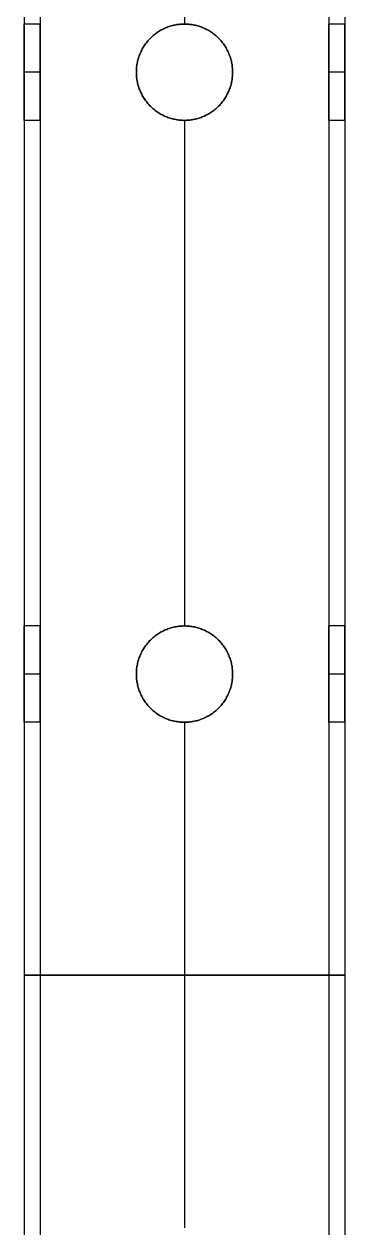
# Model space of a CAD drawing. Header units: millimetres. Extents: x 1279 to 9834, y -699 to 998.
# Drawn here: x 1414.8 to 1454.8, y 19.5 to 169.5 of the extents above; entities that cross this region are included whole.
import ezdxf

# ---------------------------------------------------------------- set-up
doc = ezdxf.new("R2010")
doc.units = ezdxf.units.MM
doc.header["$MEASUREMENT"] = 0
doc.layers.add('staal', color=7, linetype='Continuous', true_color=0x4c4c4c)

msp = doc.modelspace()

# ---------------------------------------------------------------- linework, layer by layer
at = {"layer": 'staal'}
for p, q in [((1416.75, 169.54, 1847.98), (1414.75, 169.54, 1847.98)), ((1434.75, 169.54, 1827.98), (1434.75, 169.54, 1829.98)), ((1454.75, 169.54, 1847.98), (1452.75, 169.54, 1847.98)), ((1416.75, 163.54, 1853.98), (1414.75, 163.54, 1853.98)), ((1416.75, 163.54, 1841.98), (1414.75, 163.54, 1841.98)), ((1428.75, 163.54, 1865.98), (1428.75, 163.54, 1867.98)), ((1428.75, 163.54, 1827.98), (1428.75, 163.54, 1829.98)), ((1440.75, 163.54, 1865.98), (1440.75, 163.54, 1867.98)), ((1440.75, 163.54, 1827.98), (1440.75, 163.54, 1829.98)), ((1454.75, 163.54, 1853.98), (1452.75, 163.54, 1853.98)), ((1454.75, 163.54, 1841.98), (1452.75, 163.54, 1841.98)), ((1416.75, 157.54, 1847.98), (1414.75, 157.54, 1847.98)), ((1434.75, 157.54, 1865.98), (1434.75, 157.54, 1867.98)), ((1434.75, 157.54, 1827.98), (1434.75, 157.54, 1829.98)), ((1454.75, 157.54, 1847.98), (1452.75, 157.54, 1847.98)), ((1416.75, 94.54, 1847.98), (1414.75, 94.54, 1847.98)), ((1434.75, 94.54, 1865.98), (1434.75, 94.54, 1867.98)), ((1434.75, 94.54, 1827.98), (1434.75, 94.54, 1829.98)), ((1454.75, 94.54, 1847.98), (1452.75, 94.54, 1847.98)), ((1416.75, 88.54, 1853.98), (1414.75, 88.54, 1853.98)), ((1416.75, 88.54, 1841.98), (1414.75, 88.54, 1841.98)), ((1428.75, 88.54, 1865.98), (1428.75, 88.54, 1867.98)), ((1428.75, 88.54, 1827.98), (1428.75, 88.54, 1829.98)), ((1440.75, 88.54, 1865.98), (1440.75, 88.54, 1867.98)), ((1440.75, 88.54, 1827.98), (1440.75, 88.54, 1829.98)), ((1454.75, 88.54, 1853.98), (1452.75, 88.54, 1853.98)), ((1454.75, 88.54, 1841.98), (1452.75, 88.54, 1841.98)), ((1416.75, 82.54, 1847.98), (1414.75, 82.54, 1847.98)), ((1434.75, 82.54, 1865.98), (1434.75, 82.54, 1867.98)), ((1434.75, 82.54, 1827.98), (1434.75, 82.54, 1829.98)), ((1454.75, 82.54, 1847.98), (1452.75, 82.54, 1847.98)), ((1434.75, 19.54, 1865.98), (1434.75, 19.54, 1867.98))]:
    msp.add_line(p, q, dxfattribs=at)
for points in [[(1414.75, 669.04, 1827.98), (1414.75, 51.04, 1827.98), (1414.75, -566.96, 1827.98)], [(1414.75, 669.04, 1867.98), (1414.75, 51.04, 1867.98), (1414.75, -566.96, 1867.98)], [(1416.75, 669.04, 1865.98), (1416.75, 51.04, 1865.98), (1416.75, -566.96, 1865.98)], [(1416.75, 669.04, 1829.98), (1416.75, 51.04, 1829.98), (1416.75, -566.96, 1829.98)], [(1452.75, 669.04, 1865.98), (1452.75, 51.04, 1865.98), (1452.75, -566.96, 1865.98)], [(1452.75, 669.04, 1829.98), (1452.75, 51.04, 1829.98), (1452.75, -566.96, 1829.98)], [(1454.75, 669.04, 1827.98), (1454.75, 51.04, 1827.98), (1454.75, -566.96, 1827.98)], [(1454.75, 669.04, 1867.98), (1454.75, 51.04, 1867.98), (1454.75, -566.96, 1867.98)], [(1434.75, 232.54, 1827.98), (1434.75, 201.04, 1827.98), (1434.75, 169.54, 1827.98)], [(1434.75, 232.54, 1829.98), (1434.75, 201.04, 1829.98), (1434.75, 169.54, 1829.98)], [(1414.75, 157.54, 1847.98), (1414.75, 126.04, 1847.98), (1414.75, 94.54, 1847.98)], [(1416.75, 157.54, 1847.98), (1416.75, 126.04, 1847.98), (1416.75, 94.54, 1847.98)], [(1434.75, 157.54, 1827.98), (1434.75, 126.04, 1827.98), (1434.75, 94.54, 1827.98)], [(1434.75, 157.54, 1867.98), (1434.75, 126.04, 1867.98), (1434.75, 94.54, 1867.98)], [(1434.75, 157.54, 1865.98), (1434.75, 126.04, 1865.98), (1434.75, 94.54, 1865.98)], [(1434.75, 157.54, 1829.98), (1434.75, 126.04, 1829.98), (1434.75, 94.54, 1829.98)], [(1452.75, 157.54, 1847.98), (1452.75, 126.04, 1847.98), (1452.75, 94.54, 1847.98)], [(1454.75, 157.54, 1847.98), (1454.75, 126.04, 1847.98), (1454.75, 94.54, 1847.98)], [(1414.75, 82.54, 1847.98), (1414.75, 51.04, 1847.98), (1414.75, 19.54, 1847.98)], [(1416.75, 82.54, 1847.98), (1416.75, 51.04, 1847.98), (1416.75, 19.54, 1847.98)], [(1434.75, 82.54, 1827.98), (1434.75, 51.04, 1827.98), (1434.75, 19.54, 1827.98)], [(1434.75, 82.54, 1867.98), (1434.75, 51.04, 1867.98), (1434.75, 19.54, 1867.98)], [(1434.75, 82.54, 1865.98), (1434.75, 51.04, 1865.98), (1434.75, 19.54, 1865.98)], [(1434.75, 82.54, 1829.98), (1434.75, 51.04, 1829.98), (1434.75, 19.54, 1829.98)], [(1452.75, 82.54, 1847.98), (1452.75, 51.04, 1847.98), (1452.75, 19.54, 1847.98)], [(1454.75, 82.54, 1847.98), (1454.75, 51.04, 1847.98), (1454.75, 19.54, 1847.98)], [(1414.75, 51.04, 1827.98), (1434.75, 51.04, 1827.98), (1454.75, 51.04, 1827.98)], [(1454.75, 51.04, 1867.98), (1434.75, 51.04, 1867.98), (1414.75, 51.04, 1867.98)], [(1414.75, 51.04, 1867.98), (1414.75, 51.04, 1847.98), (1414.75, 51.04, 1827.98)], [(1416.75, 51.04, 1829.98), (1416.75, 51.04, 1847.98), (1416.75, 51.04, 1865.98)], [(1416.75, 51.04, 1865.98), (1434.75, 51.04, 1865.98), (1452.75, 51.04, 1865.98)], [(1452.75, 51.04, 1829.98), (1434.75, 51.04, 1829.98), (1416.75, 51.04, 1829.98)], [(1452.75, 51.04, 1865.98), (1452.75, 51.04, 1847.98), (1452.75, 51.04, 1829.98)], [(1454.75, 51.04, 1827.98), (1454.75, 51.04, 1847.98), (1454.75, 51.04, 1867.98)]]:
    msp.add_open_spline(points, degree=2, dxfattribs=at)
for points, weights, knots in [([(1414.75, 163.54, 1853.98), (1414.75, 157.54, 1853.98), (1414.75, 157.54, 1847.98), (1414.75, 157.54, 1841.98), (1414.75, 163.54, 1841.98), (1414.75, 169.54, 1841.98), (1414.75, 169.54, 1847.98), (1414.75, 169.54, 1853.98), (1414.75, 163.54, 1853.98)], [1, 0.707106781187, 1, 0.707106781187, 1, 0.707106781187, 1, 0.707106781187, 1], [0, 0, 0, 7.853982, 7.853982, 15.707963, 15.707963, 23.561945, 23.561945, 31.415927, 31.415927, 31.415927]), ([(1414.75, 163.54, 1853.98), (1414.75, 169.54, 1853.98), (1414.75, 169.54, 1847.98), (1414.75, 169.54, 1841.98), (1414.75, 163.54, 1841.98)], [1, 0.707106781187, 1, 0.707106781187, 1], [-31.415927, -31.415927, -31.415927, -23.561945, -23.561945, -15.707963, -15.707963, -15.707963]), ([(1416.75, 163.54, 1853.98), (1416.75, 169.54, 1853.98), (1416.75, 169.54, 1847.98), (1416.75, 169.54, 1841.98), (1416.75, 163.54, 1841.98), (1416.75, 157.54, 1841.98), (1416.75, 157.54, 1847.98), (1416.75, 157.54, 1853.98), (1416.75, 163.54, 1853.98)], [1, 0.707106781187, 1, 0.707106781187, 1, 0.707106781187, 1, 0.707106781187, 1], [-31.415927, -31.415927, -31.415927, -23.561945, -23.561945, -15.707963, -15.707963, -7.853982, -7.853982, 0, 0, 0]), ([(1428.75, 163.54, 1827.98), (1428.75, 157.54, 1827.98), (1434.75, 157.54, 1827.98), (1440.75, 157.54, 1827.98), (1440.75, 163.54, 1827.98), (1440.75, 169.54, 1827.98), (1434.75, 169.54, 1827.98), (1428.75, 169.54, 1827.98), (1428.75, 163.54, 1827.98)], [1, 0.707106781187, 1, 0.707106781187, 1, 0.707106781187, 1, 0.707106781187, 1], [0, 0, 0, 7.853982, 7.853982, 15.707963, 15.707963, 23.561945, 23.561945, 31.415927, 31.415927, 31.415927]), ([(1428.75, 163.54, 1867.98), (1428.75, 169.54, 1867.98), (1434.75, 169.54, 1867.98), (1440.75, 169.54, 1867.98), (1440.75, 163.54, 1867.98), (1440.75, 157.54, 1867.98), (1434.75, 157.54, 1867.98), (1428.75, 157.54, 1867.98), (1428.75, 163.54, 1867.98)], [1, 0.707106781187, 1, 0.707106781187, 1, 0.707106781187, 1, 0.707106781187, 1], [-31.415927, -31.415927, -31.415927, -23.561945, -23.561945, -15.707963, -15.707963, -7.853982, -7.853982, 0, 0, 0]), ([(1428.75, 163.54, 1865.98), (1428.75, 157.54, 1865.98), (1434.75, 157.54, 1865.98), (1440.75, 157.54, 1865.98), (1440.75, 163.54, 1865.98), (1440.75, 169.54, 1865.98), (1434.75, 169.54, 1865.98), (1428.75, 169.54, 1865.98), (1428.75, 163.54, 1865.98)], [1, 0.707106781187, 1, 0.707106781187, 1, 0.707106781187, 1, 0.707106781187, 1], [0, 0, 0, 7.853982, 7.853982, 15.707963, 15.707963, 23.561945, 23.561945, 31.415927, 31.415927, 31.415927]), ([(1428.75, 163.54, 1829.98), (1428.75, 169.54, 1829.98), (1434.75, 169.54, 1829.98), (1440.75, 169.54, 1829.98), (1440.75, 163.54, 1829.98), (1440.75, 157.54, 1829.98), (1434.75, 157.54, 1829.98), (1428.75, 157.54, 1829.98), (1428.75, 163.54, 1829.98)], [1, 0.707106781187, 1, 0.707106781187, 1, 0.707106781187, 1, 0.707106781187, 1], [-31.415927, -31.415927, -31.415927, -23.561945, -23.561945, -15.707963, -15.707963, -7.853982, -7.853982, 0, 0, 0]), ([(1440.75, 163.54, 1827.98), (1440.75, 169.54, 1827.98), (1434.75, 169.54, 1827.98), (1428.75, 169.54, 1827.98), (1428.75, 163.54, 1827.98)], [1, 0.707106781187, 1, 0.707106781187, 1], [15.707963, 15.707963, 15.707963, 23.561945, 23.561945, 31.415927, 31.415927, 31.415927]), ([(1452.75, 163.54, 1853.98), (1452.75, 157.54, 1853.98), (1452.75, 157.54, 1847.98), (1452.75, 157.54, 1841.98), (1452.75, 163.54, 1841.98), (1452.75, 169.54, 1841.98), (1452.75, 169.54, 1847.98), (1452.75, 169.54, 1853.98), (1452.75, 163.54, 1853.98)], [1, 0.707106781187, 1, 0.707106781187, 1, 0.707106781187, 1, 0.707106781187, 1], [0, 0, 0, 7.853982, 7.853982, 15.707963, 15.707963, 23.561945, 23.561945, 31.415927, 31.415927, 31.415927]), ([(1454.75, 163.54, 1853.98), (1454.75, 169.54, 1853.98), (1454.75, 169.54, 1847.98), (1454.75, 169.54, 1841.98), (1454.75, 163.54, 1841.98), (1454.75, 157.54, 1841.98), (1454.75, 157.54, 1847.98), (1454.75, 157.54, 1853.98), (1454.75, 163.54, 1853.98)], [1, 0.707106781187, 1, 0.707106781187, 1, 0.707106781187, 1, 0.707106781187, 1], [-31.415927, -31.415927, -31.415927, -23.561945, -23.561945, -15.707963, -15.707963, -7.853982, -7.853982, 0, 0, 0]), ([(1414.75, 88.54, 1853.98), (1414.75, 82.54, 1853.98), (1414.75, 82.54, 1847.98), (1414.75, 82.54, 1841.98), (1414.75, 88.54, 1841.98), (1414.75, 94.54, 1841.98), (1414.75, 94.54, 1847.98), (1414.75, 94.54, 1853.98), (1414.75, 88.54, 1853.98)], [1, 0.707106781187, 1, 0.707106781187, 1, 0.707106781187, 1, 0.707106781187, 1], [0, 0, 0, 7.853982, 7.853982, 15.707963, 15.707963, 23.561945, 23.561945, 31.415927, 31.415927, 31.415927]), ([(1414.75, 88.54, 1853.98), (1414.75, 94.54, 1853.98), (1414.75, 94.54, 1847.98), (1414.75, 94.54, 1841.98), (1414.75, 88.54, 1841.98)], [1, 0.707106781187, 1, 0.707106781187, 1], [-31.415927, -31.415927, -31.415927, -23.561945, -23.561945, -15.707963, -15.707963, -15.707963]), ([(1416.75, 88.54, 1853.98), (1416.75, 94.54, 1853.98), (1416.75, 94.54, 1847.98), (1416.75, 94.54, 1841.98), (1416.75, 88.54, 1841.98), (1416.75, 82.54, 1841.98), (1416.75, 82.54, 1847.98), (1416.75, 82.54, 1853.98), (1416.75, 88.54, 1853.98)], [1, 0.707106781187, 1, 0.707106781187, 1, 0.707106781187, 1, 0.707106781187, 1], [-31.415927, -31.415927, -31.415927, -23.561945, -23.561945, -15.707963, -15.707963, -7.853982, -7.853982, 0, 0, 0]), ([(1428.75, 88.54, 1827.98), (1428.75, 82.54, 1827.98), (1434.75, 82.54, 1827.98), (1440.75, 82.54, 1827.98), (1440.75, 88.54, 1827.98), (1440.75, 94.54, 1827.98), (1434.75, 94.54, 1827.98), (1428.75, 94.54, 1827.98), (1428.75, 88.54, 1827.98)], [1, 0.707106781187, 1, 0.707106781187, 1, 0.707106781187, 1, 0.707106781187, 1], [0, 0, 0, 7.853982, 7.853982, 15.707963, 15.707963, 23.561945, 23.561945, 31.415927, 31.415927, 31.415927]), ([(1428.75, 88.54, 1867.98), (1428.75, 94.54, 1867.98), (1434.75, 94.54, 1867.98), (1440.75, 94.54, 1867.98), (1440.75, 88.54, 1867.98), (1440.75, 82.54, 1867.98), (1434.75, 82.54, 1867.98), (1428.75, 82.54, 1867.98), (1428.75, 88.54, 1867.98)], [1, 0.707106781187, 1, 0.707106781187, 1, 0.707106781187, 1, 0.707106781187, 1], [-31.415927, -31.415927, -31.415927, -23.561945, -23.561945, -15.707963, -15.707963, -7.853982, -7.853982, 0, 0, 0]), ([(1428.75, 88.54, 1865.98), (1428.75, 82.54, 1865.98), (1434.75, 82.54, 1865.98), (1440.75, 82.54, 1865.98), (1440.75, 88.54, 1865.98), (1440.75, 94.54, 1865.98), (1434.75, 94.54, 1865.98), (1428.75, 94.54, 1865.98), (1428.75, 88.54, 1865.98)], [1, 0.707106781187, 1, 0.707106781187, 1, 0.707106781187, 1, 0.707106781187, 1], [0, 0, 0, 7.853982, 7.853982, 15.707963, 15.707963, 23.561945, 23.561945, 31.415927, 31.415927, 31.415927]), ([(1428.75, 88.54, 1829.98), (1428.75, 94.54, 1829.98), (1434.75, 94.54, 1829.98), (1440.75, 94.54, 1829.98), (1440.75, 88.54, 1829.98), (1440.75, 82.54, 1829.98), (1434.75, 82.54, 1829.98), (1428.75, 82.54, 1829.98), (1428.75, 88.54, 1829.98)], [1, 0.707106781187, 1, 0.707106781187, 1, 0.707106781187, 1, 0.707106781187, 1], [-31.415927, -31.415927, -31.415927, -23.561945, -23.561945, -15.707963, -15.707963, -7.853982, -7.853982, 0, 0, 0]), ([(1440.75, 88.54, 1827.98), (1440.75, 94.54, 1827.98), (1434.75, 94.54, 1827.98), (1428.75, 94.54, 1827.98), (1428.75, 88.54, 1827.98)], [1, 0.707106781187, 1, 0.707106781187, 1], [15.707963, 15.707963, 15.707963, 23.561945, 23.561945, 31.415927, 31.415927, 31.415927]), ([(1452.75, 88.54, 1853.98), (1452.75, 82.54, 1853.98), (1452.75, 82.54, 1847.98), (1452.75, 82.54, 1841.98), (1452.75, 88.54, 1841.98), (1452.75, 94.54, 1841.98), (1452.75, 94.54, 1847.98), (1452.75, 94.54, 1853.98), (1452.75, 88.54, 1853.98)], [1, 0.707106781187, 1, 0.707106781187, 1, 0.707106781187, 1, 0.707106781187, 1], [0, 0, 0, 7.853982, 7.853982, 15.707963, 15.707963, 23.561945, 23.561945, 31.415927, 31.415927, 31.415927]), ([(1454.75, 88.54, 1853.98), (1454.75, 94.54, 1853.98), (1454.75, 94.54, 1847.98), (1454.75, 94.54, 1841.98), (1454.75, 88.54, 1841.98), (1454.75, 82.54, 1841.98), (1454.75, 82.54, 1847.98), (1454.75, 82.54, 1853.98), (1454.75, 88.54, 1853.98)], [1, 0.707106781187, 1, 0.707106781187, 1, 0.707106781187, 1, 0.707106781187, 1], [-31.415927, -31.415927, -31.415927, -23.561945, -23.561945, -15.707963, -15.707963, -7.853982, -7.853982, 0, 0, 0])]:
    msp.add_rational_spline(points, weights, degree=2, knots=knots, dxfattribs=at)

doc.saveas('drawing.dxf')
